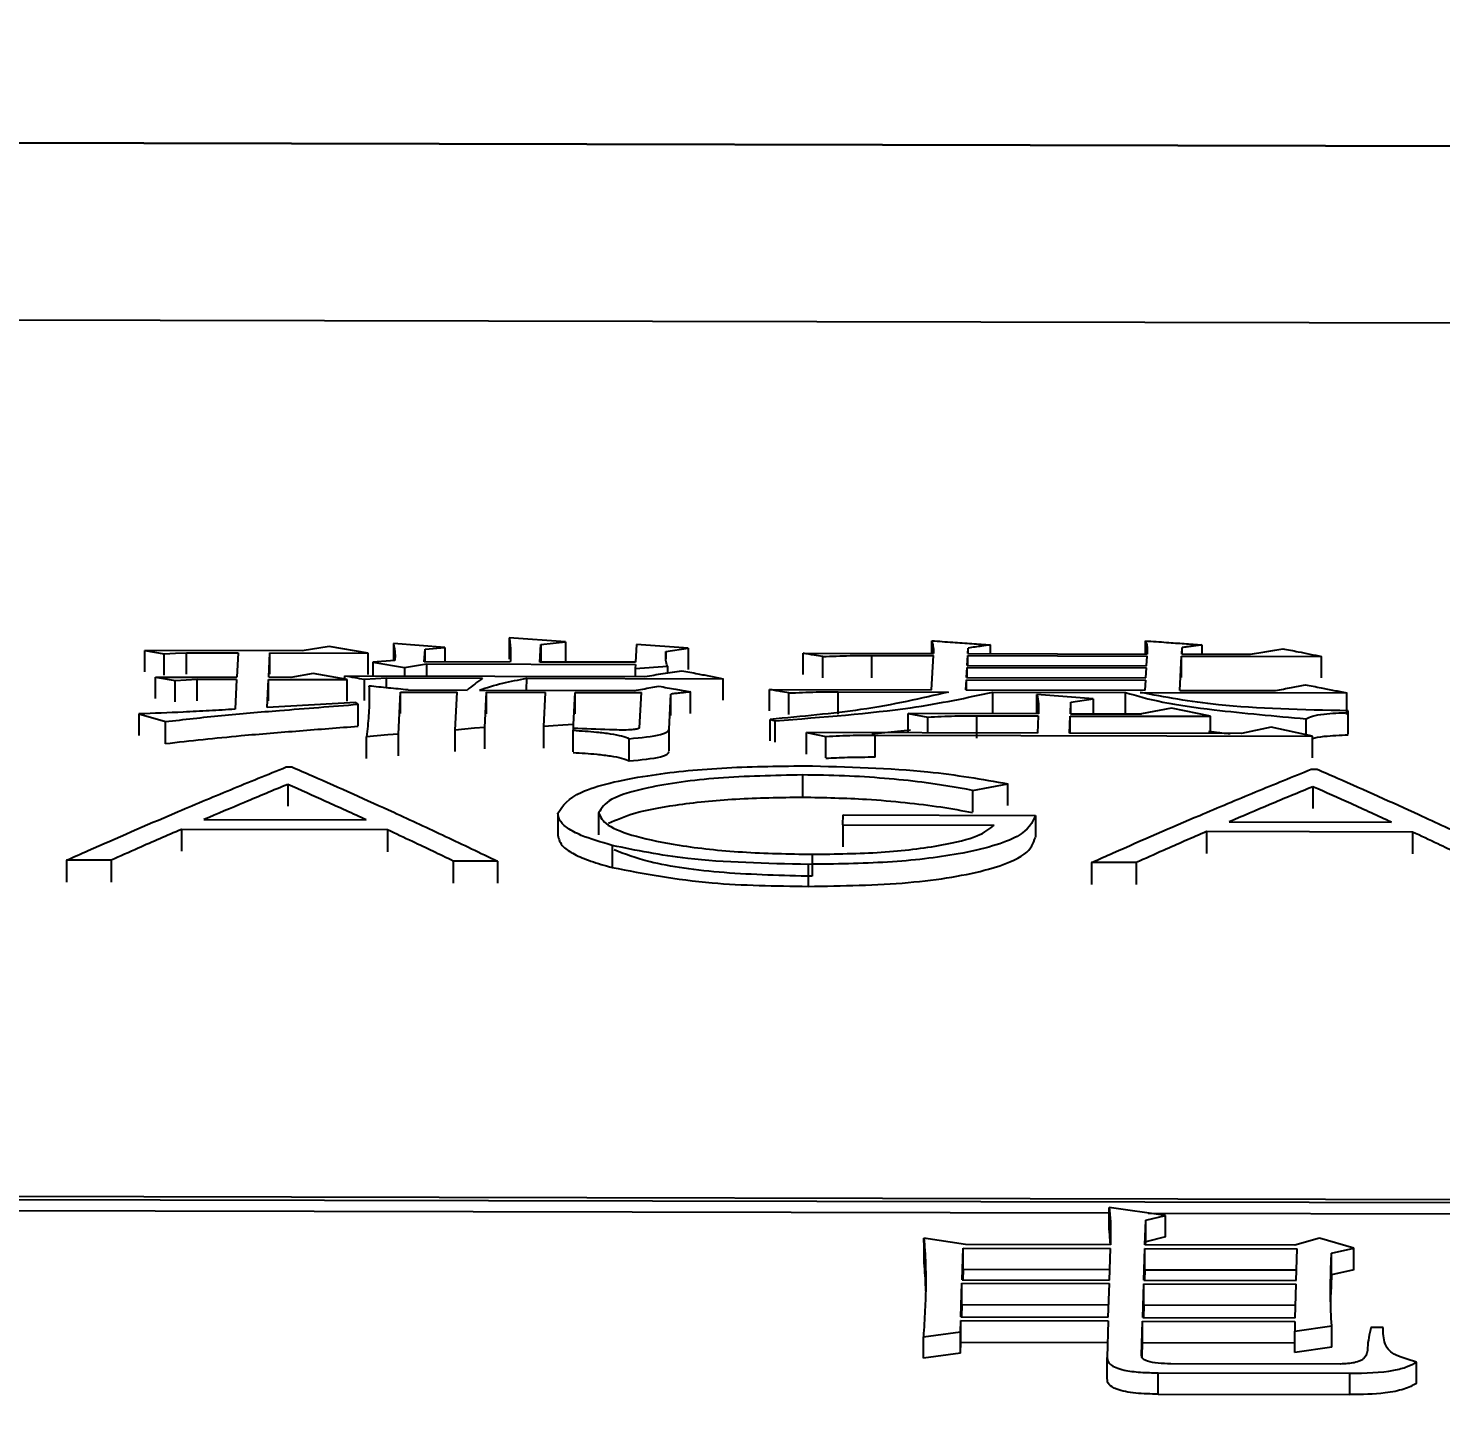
# Model space of a CAD drawing. Header units: millimetres. Extents: x 2312 to 3992, y 755 to 1943.
# Drawn here: x 2751.75 to 2757.35, y 1738.32 to 1743.78 of the extents above; entities that cross this region are included whole.
import ezdxf

# ---------------------------------------------------------------- set-up
doc = ezdxf.new("R2010")
doc.units = ezdxf.units.MM
doc.layers.add('标注', color=3, linetype='Continuous', lineweight=13)
doc.styles.add('SLDTEXTSTYLE1', font='txt.shx', dxfattribs={"width": 0.7, "bigfont": 'gbcbig.shx'})
doc.dimstyles.new('SLDDIMSTYLE12$0', dxfattribs={"dimtxt": 12, "dimasz": 10, "dimexe": 0, "dimexo": 0.0625, "dimgap": 0.875, "dimtad": 1, "dimdec": 1, "dimlfac": 1.8, "dimrnd": 1e-09, "dimzin": 12, "dimdsep": 46, "dimtxsty": 'SLDTEXTSTYLE1', "dimcen": 0.09, "dimdle": 8.16, "dimclrd": 3, "dimclre": 3, "dimadec": 0, "dimazin": 3, "dimtfac": 1, "dimtdec": 1, "dimtofl": 0, "dimtmove": 0, "dimatfit": 3, "dimfxl": 0, "dimfrac": 2, "dimtolj": 1, "dimlwd": 5, "dimlwe": 5, "dimarcsym": 0})

# ---------------------------------------------------------------- blocks, each defined once
blk = doc.blocks.new('*D45')
at = {"layer": 'Defpoints', "color": 0, "transparency": 16777216}
for p in [(2923.8087, 1855.6408), (2923.8087, 1839.6737), (2684.6011, 1694.1345)]:
    blk.add_point(p, dxfattribs=at)
at = {"layer": '标注', "color": 3, "lineweight": 5, "transparency": 16777216}
blk.add_line((2684.6011, 1694.197), (2684.6011, 1855.6408), dxfattribs=at)
at = {"layer": '标注', "color": 3, "linetype": 'Continuous', "lineweight": 5, "transparency": 16777216}
for p, q in [((2694.6011, 1855.6408), (2913.8087, 1855.6408)), ((2923.8087, 1839.7362), (2923.8087, 1855.6408))]:
    blk.add_line(p, q, dxfattribs=at)
at = {"layer": '标注', "color": 3, "transparency": 16777216}
for points in [[(2694.6011, 1857.3075), (2694.6011, 1853.9742), (2684.6011, 1855.6408)], [(2913.8087, 1857.3075), (2913.8087, 1853.9742), (2923.8087, 1855.6408)]]:
    blk.add_solid(points, dxfattribs=at)
at = {"layer": '标注', "color": 0, "transparency": 16777216, "insert": (2804.2049, 1867.9444), "char_height": 10, "attachment_point": 5, "style": 'SLDTEXTSTYLE1'}
blk.add_mtext('\\A1;{\\H2.28571x;290}', dxfattribs=at)

msp = doc.modelspace()

# ---------------------------------------------------------------- linework, layer by layer
at = {"color": 7, "linetype": 'Continuous', "lineweight": 25}
for p, q in [((2781.8569, 1743.2603), (2732.3594, 1743.3661)), ((2735.9592, 1743.3584), (2776.4571, 1743.2718)), ((2735.9577, 1742.6576), (2776.3561, 1742.5712)), ((2752.2135, 1741.2281), (2752.2136, 1741.3125)), ((2752.2136, 1741.3125), (2752.2907, 1741.2995)), ((2752.8366, 1741.3111), (2752.2136, 1741.3125)), ((2752.9447, 1741.3284), (2752.8366, 1741.3111)), ((2753.099, 1741.3025), (2752.9447, 1741.3284)), ((2753.402, 1741.3242), (2753.1985, 1741.3405)), ((2753.1985, 1741.3405), (2753.1985, 1741.2728)), ((2753.321, 1741.2681), (2753.3238, 1741.318)), ((2753.3238, 1741.318), (2753.402, 1741.3242)), ((2753.3238, 1741.2681), (2753.3238, 1741.318)), ((2753.6574, 1741.363), (2753.6573, 1741.2788)), ((2753.8804, 1741.3469), (2753.6574, 1741.363)), ((2753.7786, 1741.2671), (2753.7824, 1741.3361)), ((2753.7824, 1741.3361), (2753.8804, 1741.3469)), ((2754.1622, 1741.3368), (2754.1583, 1741.2663)), ((2754.3658, 1741.3221), (2754.1622, 1741.3368)), ((2754.2775, 1741.3096), (2754.3658, 1741.3221)), ((2755.4745, 1741.3005), (2755.4758, 1741.3228)), ((2755.4758, 1741.3005), (2755.4758, 1741.3228)), ((2755.5641, 1741.3003), (2755.5641, 1741.3353)), ((2756.1784, 1741.299), (2756.1784, 1741.3512)), ((2756.3215, 1741.2987), (2756.3229, 1741.3242)), ((2756.3229, 1741.2987), (2756.3229, 1741.3242)), ((2756.4014, 1741.335), (2756.4014, 1741.2985)), ((2752.2907, 1741.215), (2752.2907, 1741.2995)), ((2752.3786, 1741.3041), (2752.583, 1741.3037)), ((2752.583, 1741.3037), (2752.5778, 1741.207)), ((2752.7044, 1741.2067), (2752.7096, 1741.3034)), ((2752.7096, 1741.3034), (2753.099, 1741.3025)), ((2753.2045, 1741.2732), (2753.1165, 1741.2669)), ((2753.1165, 1741.2669), (2753.2419, 1741.2453)), ((2753.2419, 1741.2453), (2753.3303, 1741.2599)), ((2753.6618, 1741.2673), (2753.321, 1741.2681)), ((2753.3303, 1741.2599), (2753.3303, 1741.212)), ((2753.3303, 1741.2599), (2754.1578, 1741.2581)), ((2754.1583, 1741.2663), (2753.7786, 1741.2671)), ((2754.1578, 1741.2581), (2754.1569, 1741.2417)), ((2754.2775, 1741.3096), (2754.2775, 1741.2794)), ((2754.8223, 1741.302), (2755.3382, 1741.3008)), ((2754.8223, 1741.2175), (2754.8223, 1741.302)), ((2754.8994, 1741.2044), (2754.8995, 1741.2889)), ((2755.0944, 1741.2933), (2755.3378, 1741.2928)), ((2755.0944, 1741.2049), (2755.0944, 1741.2933)), ((2755.3305, 1741.157), (2755.3378, 1741.2928)), ((2755.472, 1741.2536), (2755.4741, 1741.2925)), ((2755.4741, 1741.2925), (2756.1848, 1741.2909)), ((2755.4745, 1741.3005), (2756.1852, 1741.299)), ((2756.1826, 1741.252), (2756.1848, 1741.2909)), ((2756.3138, 1741.1549), (2756.321, 1741.2906)), ((2756.321, 1741.2906), (2756.8759, 1741.2894)), ((2756.3215, 1741.2987), (2756.5941, 1741.2981)), ((2752.2565, 1741.1228), (2752.2566, 1741.2077)), ((2752.2566, 1741.2077), (2752.3337, 1741.1941)), ((2752.2566, 1741.2077), (2752.5778, 1741.207)), ((2752.4216, 1741.1989), (2752.5774, 1741.1986)), ((2752.5774, 1741.1986), (2752.5712, 1741.08)), ((2752.792, 1741.2065), (2752.7044, 1741.2067)), ((2752.8804, 1741.2213), (2752.792, 1741.2065)), ((2753.0154, 1741.1976), (2752.8804, 1741.2213)), ((2753.0065, 1741.2127), (2754.1942, 1741.2101)), ((2753.0065, 1741.1992), (2753.0065, 1741.2127)), ((2753.1716, 1741.204), (2753.5512, 1741.2032)), ((2753.1716, 1741.1651), (2753.1716, 1741.204)), ((2753.2419, 1741.2453), (2753.2419, 1741.2122)), ((2753.7265, 1741.1554), (2753.7266, 1741.2028)), ((2753.7266, 1741.2028), (2754.5053, 1741.2011)), ((2754.1569, 1741.2417), (2754.284, 1741.2513)), ((2754.1569, 1741.2417), (2754.1569, 1741.2102)), ((2754.284, 1741.2513), (2754.284, 1741.2241)), ((2755.4694, 1741.2056), (2755.4715, 1741.2454)), ((2755.4694, 1741.2056), (2756.1801, 1741.2041)), ((2755.4715, 1741.2454), (2756.1822, 1741.2438)), ((2755.4715, 1741.2056), (2755.4715, 1741.2454)), ((2755.472, 1741.2536), (2756.1826, 1741.252)), ((2756.1801, 1741.2041), (2756.1822, 1741.2438)), ((2752.3337, 1741.1092), (2752.3337, 1741.1941)), ((2752.6982, 1741.0867), (2752.7039, 1741.1983)), ((2752.7039, 1741.1983), (2753.0154, 1741.1976)), ((2752.7039, 1741.1134), (2752.7039, 1741.1983)), ((2753.0154, 1741.1127), (2753.0154, 1741.1976)), ((2753.2187, 1740.9818), (2753.227, 1741.148)), ((2753.227, 1741.148), (2753.451, 1741.1475)), ((2753.2567, 1741.1565), (2753.4903, 1741.1559)), ((2753.4434, 1740.9977), (2753.451, 1741.1475)), ((2753.539, 1741.1558), (2754.1523, 1741.1545)), ((2753.5608, 1741.0083), (2753.5678, 1741.1472)), ((2753.5678, 1741.1472), (2753.8014, 1741.1467)), ((2753.7946, 1741.0114), (2753.8014, 1741.1467)), ((2753.9119, 1741.0201), (2753.9182, 1741.1465)), ((2753.9182, 1741.1465), (2754.1811, 1741.1459)), ((2754.1741, 1741.0069), (2754.1811, 1741.1459)), ((2754.688, 1741.1584), (2755.3305, 1741.157)), ((2754.688, 1741.0734), (2754.688, 1741.1584)), ((2754.7652, 1741.0595), (2754.7652, 1741.1446)), ((2754.9601, 1741.061), (2754.9602, 1741.1493)), ((2754.9602, 1741.1493), (2755.3982, 1741.1483)), ((2755.4668, 1741.1567), (2755.469, 1741.1973)), ((2755.4668, 1741.1567), (2756.1775, 1741.1552)), ((2755.4689, 1741.1567), (2755.469, 1741.1973)), ((2755.469, 1741.1973), (2756.1796, 1741.1957)), ((2755.5734, 1741.0629), (2755.5734, 1741.148)), ((2755.5734, 1741.148), (2756.0992, 1741.1468)), ((2756.0992, 1741.0617), (2756.0992, 1741.1468)), ((2756.1576, 1741.1467), (2756.9753, 1741.1449)), ((2756.1775, 1741.1552), (2756.1796, 1741.1957)), ((2756.3138, 1741.1549), (2756.6934, 1741.154)), ((2753.0497, 1741.1069), (2752.6982, 1741.0867)), ((2753.0591, 1741.0999), (2753.0497, 1741.1069)), ((2753.059, 1741.0146), (2753.0591, 1741.0999)), ((2754.2906, 1741.0013), (2754.2976, 1741.1405)), ((2755.9713, 1741.1213), (2755.7483, 1741.139)), ((2755.8806, 1741.0621), (2755.8829, 1741.1076)), ((2755.8829, 1741.1076), (2755.9713, 1741.1213)), ((2755.8829, 1741.0621), (2755.8829, 1741.1076)), ((2752.1906, 1741.0614), (2752.2958, 1741.031)), ((2754.7109, 1740.949), (2754.7109, 1741.0345)), ((2755.2381, 1741.0635), (2755.3153, 1741.0492)), ((2755.7541, 1741.0624), (2755.2381, 1741.0635)), ((2755.2381, 1740.9865), (2755.2381, 1741.0635)), ((2755.3153, 1740.9863), (2755.3153, 1741.0492)), ((2755.5103, 1741.0541), (2755.7536, 1741.0535)), ((2755.5103, 1740.9659), (2755.5103, 1741.0541)), ((2755.7536, 1741.0535), (2755.7503, 1740.9854)), ((2755.8768, 1740.9851), (2755.8802, 1741.0533)), ((2755.8802, 1741.0533), (2756.4351, 1741.0521)), ((2755.8802, 1740.9851), (2755.8802, 1741.0533)), ((2755.8806, 1741.0621), (2756.163, 1741.0615)), ((2756.2809, 1741.0841), (2756.163, 1741.0615)), ((2756.4351, 1741.0521), (2756.2809, 1741.0841)), ((2756.981, 1740.9814), (2756.9811, 1741.0668)), ((2756.9811, 1741.0668), (2756.9814, 1741.0738)), ((2756.9814, 1740.9884), (2756.9814, 1741.0738)), ((2753.4434, 1740.912), (2753.4434, 1740.9977)), ((2753.7946, 1740.9257), (2753.7946, 1741.0114)), ((2753.9111, 1741.0039), (2753.9107, 1740.9967)), ((2753.9107, 1740.911), (2753.9107, 1740.9967)), ((2753.9118, 1741.0039), (2753.9119, 1741.0201)), ((2754.2906, 1740.9156), (2754.2906, 1741.0013)), ((2754.8352, 1740.9017), (2754.8352, 1740.9874)), ((2754.8352, 1740.9874), (2754.9123, 1740.9727)), ((2755.7503, 1740.9854), (2754.8352, 1740.9874)), ((2755.0943, 1740.9833), (2755.2469, 1740.998)), ((2755.1073, 1740.8897), (2755.1073, 1740.9777)), ((2755.1073, 1740.9777), (2756.8402, 1740.9739)), ((2756.5583, 1740.9836), (2755.8768, 1740.9851)), ((2756.6763, 1741.0087), (2756.5583, 1740.9836)), ((2756.8402, 1740.9739), (2756.6763, 1741.0087)), ((2753.0916, 1740.8854), (2753.0916, 1740.9712)), ((2754.133, 1740.8776), (2754.133, 1740.9634)), ((2754.9123, 1740.8869), (2754.9123, 1740.9727)), ((2752.7737, 1740.8515), (2752.7968, 1740.8514)), ((2754.8197, 1740.8198), (2754.8197, 1740.732)), ((2756.8351, 1740.8426), (2756.8581, 1740.8425)), ((2752.7803, 1740.7821), (2752.7803, 1740.6956)), ((2755.4927, 1740.7586), (2755.6323, 1740.7846)), ((2755.6323, 1740.6981), (2755.6323, 1740.7846)), ((2756.8416, 1740.7732), (2756.8416, 1740.6867)), ((2752.4481, 1740.6426), (2753.0913, 1740.6412)), ((2753.8501, 1740.6684), (2753.8501, 1740.5808)), ((2754.0117, 1740.6695), (2754.0117, 1740.5819)), ((2754.9789, 1740.6226), (2754.9806, 1740.661)), ((2754.9806, 1740.661), (2755.7421, 1740.6593)), ((2755.7421, 1740.6593), (2755.7421, 1740.5725)), ((2753.1747, 1740.6024), (2752.3588, 1740.6041)), ((2754.9789, 1740.6226), (2755.5789, 1740.6213)), ((2754.9789, 1740.6226), (2754.9789, 1740.5351)), ((2757.236, 1740.5934), (2756.4201, 1740.5952)), ((2756.5094, 1740.6337), (2757.1526, 1740.6323)), ((2754.0652, 1740.5404), (2754.0653, 1740.453)), ((2752.0799, 1740.4814), (2751.9035, 1740.4817)), ((2753.6111, 1740.478), (2753.4356, 1740.4784)), ((2753.4356, 1740.4784), (2753.4356, 1740.3911)), ((2754.8578, 1740.5052), (2754.8578, 1740.4179)), ((2756.1412, 1740.4724), (2755.9649, 1740.4728)), ((2754.842, 1740.4652), (2754.8421, 1740.3779)), ((2770.6115, 1739.1071), (2750.8278, 1739.1505)), ((2770.5661, 1739.0946), (2750.8724, 1739.1378)), ((2750.8725, 1739.095), (2756.0347, 1739.0837)), ((2756.2576, 1739.0739), (2756.0347, 1739.1048)), ((2756.1791, 1739.0547), (2756.2576, 1739.0739)), ((2756.1892, 1739.0834), (2758.9842, 1739.0772)), ((2756.176, 1738.9569), (2756.1791, 1739.0547)), ((2756.1792, 1738.9693), (2756.1791, 1739.0547)), ((2755.4653, 1738.9584), (2755.3006, 1738.9841)), ((2756.1788, 1738.9569), (2756.1792, 1738.9693)), ((2756.2577, 1738.9885), (2756.1792, 1738.9693)), ((2756.8681, 1738.9834), (2756.7698, 1738.9556)), ((2757.0031, 1738.9438), (2756.8681, 1738.9834)), ((2755.4513, 1738.8192), (2755.4552, 1738.9444)), ((2755.4552, 1738.9444), (2756.0393, 1738.9431)), ((2756.0397, 1738.9572), (2755.4653, 1738.9584)), ((2756.0354, 1738.8179), (2756.0393, 1738.9431)), ((2756.1717, 1738.8176), (2756.1756, 1738.9428)), ((2756.1756, 1738.9428), (2756.7791, 1738.9415)), ((2756.7698, 1738.9556), (2756.176, 1738.9569)), ((2756.7753, 1738.8163), (2756.7791, 1738.9415)), ((2756.9149, 1738.9242), (2757.0031, 1738.9438)), ((2756.915, 1738.8391), (2756.9149, 1738.9242)), ((2755.4553, 1738.8592), (2755.454, 1738.8192)), ((2756.0366, 1738.8579), (2755.4553, 1738.8592)), ((2756.1757, 1738.8576), (2756.1744, 1738.8176)), ((2756.7765, 1738.8563), (2756.1757, 1738.8576)), ((2757.0032, 1738.8586), (2756.915, 1738.8391)), ((2755.4468, 1738.6715), (2755.4508, 1738.8049)), ((2755.4508, 1738.8049), (2756.035, 1738.8036)), ((2755.4513, 1738.8192), (2756.0354, 1738.8179)), ((2756.0309, 1738.6702), (2756.035, 1738.8036)), ((2756.1672, 1738.6699), (2756.1712, 1738.8033)), ((2756.1712, 1738.8033), (2756.7748, 1738.802)), ((2756.1717, 1738.8176), (2756.7753, 1738.8163)), ((2756.7708, 1738.6686), (2756.7748, 1738.802)), ((2756.9125, 1738.7229), (2756.9127, 1738.7607)), ((2755.451, 1738.7199), (2755.4495, 1738.6715)), ((2756.0324, 1738.7186), (2755.451, 1738.7199)), ((2756.1714, 1738.7183), (2756.1699, 1738.6699)), ((2756.7722, 1738.717), (2756.1714, 1738.7183)), ((2755.445, 1738.6127), (2755.4464, 1738.6568)), ((2755.4464, 1738.6568), (2756.0305, 1738.6555)), ((2755.4465, 1738.572), (2755.4464, 1738.6568)), ((2755.4468, 1738.6715), (2756.0309, 1738.6702)), ((2756.0305, 1738.6555), (2756.0262, 1738.5106)), ((2756.1627, 1738.5192), (2756.1668, 1738.6552)), ((2756.1668, 1738.6552), (2756.7703, 1738.6539)), ((2756.1672, 1738.6699), (2756.7708, 1738.6686)), ((2756.7703, 1738.6539), (2756.7692, 1738.6157)), ((2756.7692, 1738.6157), (2756.9158, 1738.636)), ((2757.1201, 1738.6297), (2757.0714, 1738.6298)), ((2755.2984, 1738.5924), (2755.445, 1738.6127)), ((2755.2985, 1738.5077), (2755.2984, 1738.5924)), ((2755.4452, 1738.528), (2755.4465, 1738.572)), ((2755.4465, 1738.572), (2756.0279, 1738.5707)), ((2756.1651, 1738.5126), (2756.1669, 1738.5704)), ((2756.1669, 1738.5704), (2756.7692, 1738.5691)), ((2756.7693, 1738.531), (2756.7692, 1738.6157)), ((2755.4452, 1738.528), (2755.2985, 1738.5077)), ((2756.9159, 1738.5512), (2756.7693, 1738.531)), ((2756.0263, 1738.426), (2756.0262, 1738.5106)), ((2756.9505, 1738.4846), (2756.2786, 1738.4861)), ((2757.2525, 1738.4084), (2757.2523, 1738.4929)), ((2756.2288, 1738.4502), (2756.9882, 1738.4485)), ((2756.229, 1738.3657), (2756.2288, 1738.4502)), ((2756.9883, 1738.364), (2756.9882, 1738.4485)), ((2756.229, 1738.3657), (2756.9883, 1738.364))]:
    msp.add_line(p, q, dxfattribs=at)
at = {"color": 7, "linetype": 'Continuous', "lineweight": 25, "flags": 128}
for points in [[(2753.402, 1741.3242), (2753.402, 1741.2747), (2753.402, 1741.2679)], [(2753.7824, 1741.3361), (2753.7824, 1741.2865), (2753.7824, 1741.2671)], [(2753.8804, 1741.3469), (2753.8804, 1741.2973), (2753.8803, 1741.2669)], [(2754.3658, 1741.3221), (2754.3658, 1741.2725), (2754.3658, 1741.2377)], [(2755.3313, 1741.3008), (2755.3313, 1741.3126), (2755.3313, 1741.3515)], [(2752.2907, 1741.2995), (2752.3347, 1741.3018), (2752.3786, 1741.3041)], [(2752.3786, 1741.2197), (2752.3786, 1741.2652), (2752.3786, 1741.3041)], [(2752.7096, 1741.2189), (2752.7096, 1741.2645), (2752.7096, 1741.3034)], [(2753.099, 1741.2181), (2753.099, 1741.2636), (2753.099, 1741.3025)], [(2753.1165, 1741.2669), (2753.1165, 1741.2174), (2753.1165, 1741.2125)], [(2756.321, 1741.2061), (2756.321, 1741.2517), (2756.321, 1741.2906)], [(2756.8759, 1741.2049), (2756.8759, 1741.2505), (2756.8759, 1741.2894)], [(2752.3337, 1741.1941), (2752.3777, 1741.1965), (2752.4216, 1741.1989)], [(2752.4216, 1741.114), (2752.4216, 1741.1601), (2752.4216, 1741.1989)], [(2753.0837, 1741.1992), (2753.1276, 1741.2016), (2753.1716, 1741.204)], [(2753.0837, 1741.1143), (2753.0837, 1741.1603), (2753.0837, 1741.1992)], [(2754.5052, 1741.1162), (2754.5053, 1741.1622), (2754.5053, 1741.2011)], [(2753.227, 1741.0629), (2753.227, 1741.1091), (2753.227, 1741.148)], [(2753.5678, 1741.0621), (2753.5678, 1741.1084), (2753.5678, 1741.1472)], [(2753.9182, 1741.0614), (2753.9182, 1741.1076), (2753.9182, 1741.1465)], [(2754.3759, 1741.0638), (2754.376, 1741.11), (2754.376, 1741.1489)], [(2756.9753, 1741.0598), (2756.9753, 1741.106), (2756.9753, 1741.1449)], [(2754.2976, 1741.0554), (2754.2976, 1741.1016), (2754.2976, 1741.1405)], [(2755.7482, 1741.0624), (2755.7482, 1741.1002), (2755.7483, 1741.139)], [(2755.9713, 1741.1213), (2755.9713, 1741.0719), (2755.9713, 1741.0619)], [(2752.1906, 1741.0614), (2752.1906, 1741.012), (2752.1906, 1740.9759)], [(2754.6917, 1740.9544), (2754.6917, 1740.9838), (2754.6917, 1741.0118), (2754.6917, 1741.0399)], [(2754.6917, 1741.0399), (2754.7013, 1741.0372), (2754.7109, 1741.0345)], [(2756.4351, 1740.9839), (2756.4351, 1741.0133), (2756.4351, 1741.0521)], [(2756.8143, 1740.9794), (2756.8143, 1741.0035), (2756.8143, 1741.0423)], [(2753.2187, 1740.9818), (2753.177, 1740.9783), (2753.1343, 1740.9748), (2753.0916, 1740.9712)], [(2753.2187, 1740.8961), (2753.2187, 1740.9431), (2753.2187, 1740.9818)], [(2753.5608, 1741.0083), (2753.5195, 1741.0046), (2753.4815, 1741.0011), (2753.4434, 1740.9977)], [(2753.5608, 1740.9226), (2753.5608, 1740.9695), (2753.5608, 1741.0083)], [(2753.9119, 1741.0201), (2753.8696, 1741.017), (2753.8321, 1741.0142), (2753.7946, 1741.0114)], [(2756.8402, 1740.8881), (2756.8402, 1740.9352), (2756.8402, 1740.9739)], [(2755.4927, 1740.7586), (2755.4927, 1740.7148), (2755.4927, 1740.6721)], [(2752.3588, 1740.6041), (2752.3588, 1740.5551), (2752.3588, 1740.5172)], [(2753.1747, 1740.6024), (2753.1747, 1740.5534), (2753.1747, 1740.5154)], [(2756.4201, 1740.5952), (2756.4201, 1740.5462), (2756.4201, 1740.5082)], [(2757.236, 1740.5934), (2757.2361, 1740.5444), (2757.2361, 1740.5065)], [(2751.9035, 1740.4817), (2751.9036, 1740.4328), (2751.9036, 1740.3945)], [(2752.0799, 1740.4814), (2752.0799, 1740.4324), (2752.0799, 1740.3941)], [(2753.6111, 1740.478), (2753.6112, 1740.4291), (2753.6112, 1740.3908)], [(2755.9649, 1740.4728), (2755.9649, 1740.4239), (2755.9649, 1740.3855)], [(2756.1412, 1740.4724), (2756.1412, 1740.4235), (2756.1412, 1740.3852)], [(2756.0347, 1739.0193), (2756.0347, 1739.0672), (2756.0347, 1739.1048)], [(2756.2577, 1738.9885), (2756.2576, 1739.0363), (2756.2576, 1739.0739)], [(2755.3007, 1738.8988), (2755.3007, 1738.9466), (2755.3006, 1738.9841)], [(2755.4553, 1738.8592), (2755.4552, 1738.9069), (2755.4552, 1738.9444)], [(2756.1757, 1738.8576), (2756.1756, 1738.9053), (2756.1756, 1738.9428)], [(2757.0032, 1738.8586), (2757.0032, 1738.9063), (2757.0031, 1738.9438)], [(2755.451, 1738.7199), (2755.4509, 1738.7675), (2755.4508, 1738.8049)], [(2756.1714, 1738.7183), (2756.1713, 1738.7659), (2756.1712, 1738.8033)], [(2756.1669, 1738.5704), (2756.1668, 1738.6179), (2756.1668, 1738.6552)], [(2756.9159, 1738.5512), (2756.9159, 1738.5987), (2756.9158, 1738.636)], [(2755.4452, 1738.528), (2755.4451, 1738.5754), (2755.445, 1738.6127)]]:
    msp.add_lwpolyline(points, dxfattribs=at)
at = {"color": 7, "linetype": 'Continuous', "lineweight": 25}
for points, knots in [([(2753.1985, 1741.3405), (2753.1998, 1741.3342), (2753.2025, 1741.3215), (2753.2056, 1741.2991), (2753.2049, 1741.2829), (2753.2045, 1741.2732)], [0, 0, 0, 0, 0.2861489, 0.5723084, 1, 1, 1, 1]), ([(2753.6574, 1741.363), (2753.6599, 1741.3453), (2753.6635, 1741.3207), (2753.6629, 1741.2886), (2753.6621, 1741.2744), (2753.6618, 1741.2673)], [0, 0, 0, 0, 0.564619, 0.782302, 1, 1, 1, 1]), ([(2755.3313, 1741.3515), (2755.3329, 1741.3461), (2755.336, 1741.3351), (2755.3381, 1741.3182), (2755.3382, 1741.3066), (2755.3382, 1741.3008)], [0, 0, 0, 0, 0.321675, 0.660766, 1, 1, 1, 1]), ([(2755.3313, 1741.3515), (2755.3593, 1741.3496), (2755.4121, 1741.3459), (2755.4897, 1741.3405), (2755.5393, 1741.337), (2755.5641, 1741.3353)], [0, 0, 0, 0, 0.360698, 0.680349, 1, 1, 1, 1]), ([(2755.5641, 1741.3353), (2755.5523, 1741.3336), (2755.5317, 1741.3307), (2755.5022, 1741.3266), (2755.4846, 1741.3241), (2755.4758, 1741.3228)], [0, 0, 0, 0, 0.401179, 0.70059, 1, 1, 1, 1]), ([(2756.1784, 1741.3512), (2756.1801, 1741.3458), (2756.1836, 1741.3344), (2756.1854, 1741.317), (2756.1853, 1741.305), (2756.1852, 1741.299)], [0, 0, 0, 0, 0.316553, 0.658188, 1, 1, 1, 1]), ([(2756.1784, 1741.3512), (2756.2062, 1741.3492), (2756.2573, 1741.3455), (2756.3316, 1741.3401), (2756.3782, 1741.3367), (2756.4014, 1741.335)], [0, 0, 0, 0, 0.3743389, 0.6871694, 1, 1, 1, 1]), ([(2756.4014, 1741.335), (2756.3949, 1741.3341), (2756.3818, 1741.3323), (2756.3622, 1741.3296), (2756.3425, 1741.3269), (2756.3294, 1741.3251), (2756.3229, 1741.3242)], [0, 0, 0, 0, 0.25, 0.5, 0.75, 1, 1, 1, 1]), ([(2756.5941, 1741.2981), (2756.605, 1741.3), (2756.6267, 1741.3037), (2756.6693, 1741.3111), (2756.701, 1741.3165), (2756.7219, 1741.3201)], [0, 0, 0, 0, 0.255424, 0.510847, 1, 1, 1, 1]), ([(2756.7219, 1741.3201), (2756.7422, 1741.3161), (2756.778, 1741.309), (2756.8293, 1741.2988), (2756.8604, 1741.2925), (2756.8759, 1741.2894)], [0, 0, 0, 0, 0.394939, 0.697469, 1, 1, 1, 1]), ([(2754.284, 1741.2513), (2754.2816, 1741.2586), (2754.2772, 1741.272), (2754.2772, 1741.2915), (2754.2774, 1741.3035), (2754.2775, 1741.3096)], [0, 0, 0, 0, 0.3726554, 0.6862937, 1, 1, 1, 1]), ([(2754.8995, 1741.2889), (2754.8884, 1741.2908), (2754.87, 1741.2939), (2754.8443, 1741.2983), (2754.8296, 1741.3007), (2754.8223, 1741.302)], [0, 0, 0, 0, 0.429626, 0.714813, 1, 1, 1, 1]), ([(2754.8995, 1741.2889), (2754.9353, 1741.2905), (2754.9995, 1741.2932), (2755.0654, 1741.2933), (2755.0944, 1741.2933)], [0, 0, 0, 0, 0.558776, 1, 1, 1, 1]), ([(2755.4741, 1741.2536), (2755.4741, 1741.2536), (2755.4741, 1741.2665), (2755.4741, 1741.2795), (2755.4741, 1741.2925)], [0, 0, 0, 0, 0.00028, 1, 1, 1, 1]), ([(2753.0065, 1741.2127), (2753.0194, 1741.2105), (2753.0451, 1741.2059), (2753.0708, 1741.2014), (2753.0837, 1741.1992)], [0, 0, 0, 0, 0.5, 1, 1, 1, 1]), ([(2753.5512, 1741.2032), (2753.5411, 1741.1953), (2753.5208, 1741.1797), (2753.5005, 1741.1639), (2753.4903, 1741.1559)], [0, 0, 0, 0, 0.5, 1, 1, 1, 1]), ([(2753.539, 1741.1558), (2753.5678, 1741.1655), (2753.6198, 1741.1829), (2753.6937, 1741.1967), (2753.7266, 1741.2028)], [0, 0, 0, 0, 0.555977, 1, 1, 1, 1]), ([(2754.1942, 1741.2101), (2754.2187, 1741.2139), (2754.2555, 1741.2197), (2754.3046, 1741.2273), (2754.3292, 1741.2311), (2754.3415, 1741.233)], [0, 0, 0, 0, 0.4999999, 0.7499999, 1, 1, 1, 1]), ([(2754.3415, 1741.233), (2754.3624, 1741.229), (2754.4002, 1741.2216), (2754.4548, 1741.211), (2754.4884, 1741.2044), (2754.5053, 1741.2011)], [0, 0, 0, 0, 0.383557, 0.691778, 1, 1, 1, 1]), ([(2753.1017, 1741.1721), (2753.1021, 1741.1601), (2753.1031, 1741.1217), (2753.102, 1741.0553), (2753.0951, 1740.9992), (2753.0916, 1740.9712)], [0, 0, 0, 0, 0.185325, 0.592598, 1, 1, 1, 1]), ([(2753.2567, 1741.1565), (2753.2309, 1741.1591), (2753.1792, 1741.1643), (2753.1276, 1741.1695), (2753.1017, 1741.1721)], [0, 0, 0, 0, 0.5, 1, 1, 1, 1]), ([(2754.1523, 1741.1545), (2754.1636, 1741.1564), (2754.1856, 1741.1602), (2754.2183, 1741.1658), (2754.2398, 1741.1695), (2754.2506, 1741.1713)], [0, 0, 0, 0, 0.343705, 0.671852, 1, 1, 1, 1]), ([(2754.2506, 1741.1713), (2754.2616, 1741.1693), (2754.2837, 1741.1654), (2754.3255, 1741.1579), (2754.3563, 1741.1524), (2754.376, 1741.1489)], [0, 0, 0, 0, 0.264385, 0.52877, 1, 1, 1, 1]), ([(2754.376, 1741.1489), (2754.3694, 1741.1482), (2754.3564, 1741.1468), (2754.3368, 1741.1447), (2754.3172, 1741.1426), (2754.3042, 1741.1412), (2754.2976, 1741.1405)], [0, 0, 0, 0, 0.25, 0.5, 0.75, 1, 1, 1, 1]), ([(2754.7652, 1741.1446), (2754.7541, 1741.1466), (2754.7357, 1741.1499), (2754.71, 1741.1545), (2754.6954, 1741.1571), (2754.688, 1741.1584)], [0, 0, 0, 0, 0.429626, 0.714813, 1, 1, 1, 1]), ([(2755.3982, 1741.1483), (2755.2901, 1741.123), (2755.0937, 1741.0769), (2754.8164, 1741.0513), (2754.6917, 1741.0399)], [0, 0, 0, 0, 0.550543, 1, 1, 1, 1]), ([(2754.7109, 1741.0345), (2754.8997, 1741.0489), (2755.2322, 1741.0744), (2755.4705, 1741.1258), (2755.5734, 1741.148)], [0, 0, 0, 0, 0.567865, 1, 1, 1, 1]), ([(2754.7652, 1741.1446), (2754.8011, 1741.1462), (2754.8653, 1741.1491), (2754.9311, 1741.1492), (2754.9602, 1741.1493)], [0, 0, 0, 0, 0.558776, 1, 1, 1, 1]), ([(2756.0992, 1741.1468), (2756.1449, 1741.1333), (2756.2379, 1741.106), (2756.49, 1741.0712), (2756.6908, 1741.0533), (2756.8143, 1741.0423)], [0, 0, 0, 0, 0.27123, 0.55147, 1, 1, 1, 1]), ([(2756.9814, 1741.0738), (2756.8006, 1741.0779), (2756.4837, 1741.0852), (2756.2555, 1741.1282), (2756.1576, 1741.1467)], [0, 0, 0, 0, 0.570799, 1, 1, 1, 1]), ([(2756.6934, 1741.154), (2756.7039, 1741.1561), (2756.7248, 1741.1603), (2756.7642, 1741.1681), (2756.7931, 1741.1738), (2756.8115, 1741.1775)], [0, 0, 0, 0, 0.265769, 0.531539, 1, 1, 1, 1]), ([(2756.8115, 1741.1775), (2756.8324, 1741.1734), (2756.8702, 1741.1659), (2756.9248, 1741.155), (2756.9585, 1741.1482), (2756.9753, 1741.1449)], [0, 0, 0, 0, 0.383557, 0.691778, 1, 1, 1, 1]), ([(2752.2958, 1741.031), (2752.3689, 1741.0395), (2752.5144, 1741.0564), (2752.7737, 1741.0775), (2752.9551, 1741.0918), (2753.0591, 1741.0999)], [0, 0, 0, 0, 0.301042, 0.599686, 1, 1, 1, 1]), ([(2755.7483, 1741.139), (2755.7507, 1741.1264), (2755.7543, 1741.1075), (2755.7545, 1741.0819), (2755.7542, 1741.0689), (2755.7541, 1741.0624)], [0, 0, 0, 0, 0.49791, 0.748942, 1, 1, 1, 1]), ([(2752.5712, 1741.08), (2752.5372, 1741.078), (2752.4691, 1741.0741), (2752.3427, 1741.0675), (2752.2493, 1741.0637), (2752.1906, 1741.0614)], [0, 0, 0, 0, 0.270979, 0.541984, 1, 1, 1, 1]), ([(2752.2958, 1740.9429), (2752.2958, 1740.9502), (2752.2958, 1740.9649), (2752.2958, 1740.9869), (2752.2958, 1741.0089), (2752.2958, 1741.0236), (2752.2958, 1741.031)], [0, 0, 0, 0, 0.25, 0.5, 0.75, 1, 1, 1, 1]), ([(2755.3153, 1741.0492), (2755.3512, 1741.0509), (2755.4154, 1741.0539), (2755.4812, 1741.054), (2755.5103, 1741.0541)], [0, 0, 0, 0, 0.558776, 1, 1, 1, 1]), ([(2756.8143, 1741.0423), (2756.8216, 1741.0461), (2756.8364, 1741.0536), (2756.8948, 1741.0635), (2756.948, 1741.0655), (2756.9811, 1741.0668)], [0, 0, 0, 0, 0.267956, 0.545955, 1, 1, 1, 1]), ([(2753.059, 1741.0117), (2752.9814, 1741.0057), (2752.8262, 1740.9936), (2752.5666, 1740.9729), (2752.3946, 1740.9538), (2752.2958, 1740.9429)], [0, 0, 0, 0, 0.298754, 0.597528, 1, 1, 1, 1]), ([(2753.9107, 1740.9967), (2753.9424, 1740.9947), (2753.9943, 1740.9914), (2754.0586, 1740.9834), (2754.1052, 1740.9747), (2754.1238, 1740.9671), (2754.133, 1740.9634)], [0, 0, 0, 0, 0.349246, 0.5716, 0.788819, 1, 1, 1, 1]), ([(2754.1741, 1741.0069), (2754.173, 1741.006), (2754.1708, 1741.0041), (2754.1623, 1741.0013), (2754.1483, 1740.9991), (2754.112, 1740.9968), (2754.0309, 1741.0002), (2753.9586, 1741.0025), (2753.9111, 1741.0039)], [0, 0, 0, 0, 0.049473, 0.100249, 0.163161, 0.228643, 0.492157, 1, 1, 1, 1]), ([(2754.133, 1740.9634), (2754.1795, 1740.9678), (2754.2434, 1740.9738), (2754.287, 1740.9899), (2754.2894, 1740.9975), (2754.2906, 1741.0013)], [0, 0, 0, 0, 0.573768, 0.788652, 1, 1, 1, 1]), ([(2754.9123, 1740.9727), (2754.9482, 1740.9744), (2755.0124, 1740.9775), (2755.0783, 1740.9776), (2755.1073, 1740.9777)], [0, 0, 0, 0, 0.558776, 1, 1, 1, 1]), ([(2756.4279, 1740.9933), (2756.4352, 1740.9921), (2756.4611, 1740.9881), (2756.4919, 1740.9855), (2756.514, 1740.9837)], [0, 0, 0, 0, 0.280226, 1, 1, 1, 1]), ([(2756.8395, 1740.9645), (2756.8398, 1740.9646), (2756.8489, 1740.9684), (2756.8967, 1740.9751), (2756.9488, 1740.9773), (2756.981, 1740.9786)], [0, 0, 0, 0, 0.01012, 0.385919, 1, 1, 1, 1]), ([(2753.9107, 1740.9086), (2753.9424, 1740.9066), (2753.9943, 1740.9034), (2754.0586, 1740.8954), (2754.1052, 1740.8867), (2754.1238, 1740.8791), (2754.133, 1740.8754)], [0, 0, 0, 0, 0.349364, 0.571747, 0.788931, 1, 1, 1, 1]), ([(2754.133, 1740.8754), (2754.1795, 1740.8797), (2754.2434, 1740.8857), (2754.287, 1740.9019), (2754.2894, 1740.9094), (2754.2906, 1740.9132)], [0, 0, 0, 0, 0.573965, 0.788779, 1, 1, 1, 1]), ([(2755.1073, 1740.8897), (2755.0703, 1740.8895), (2755.0044, 1740.8893), (2754.9404, 1740.8861), (2754.9123, 1740.8846)], [0, 0, 0, 0, 0.5611539, 1, 1, 1, 1]), ([(2751.9035, 1740.4817), (2751.9321, 1740.4945), (2752.0747, 1740.5581), (2752.2911, 1740.6519), (2752.5526, 1740.7618), (2752.7, 1740.8216), (2752.7737, 1740.8515)], [0, 0, 0, 0, 0.098362, 0.491816, 0.745904, 1, 1, 1, 1]), ([(2752.7968, 1740.8514), (2752.8237, 1740.8397), (2752.958, 1740.7812), (2753.1608, 1740.69), (2753.4054, 1740.5766), (2753.5426, 1740.5109), (2753.6111, 1740.478)], [0, 0, 0, 0, 0.098937, 0.494691, 0.747341, 1, 1, 1, 1]), ([(2753.8501, 1740.6684), (2753.8698, 1740.6974), (2753.91, 1740.7566), (2754.176, 1740.8181), (2754.4966, 1740.8516), (2754.716, 1740.8545), (2754.8268, 1740.856)], [0, 0, 0, 0, 0.265843, 0.541814, 0.768515, 1, 1, 1, 1]), ([(2754.8197, 1740.8198), (2754.7063, 1740.8174), (2754.4828, 1740.8126), (2754.2148, 1740.7759), (2754.0458, 1740.7254), (2754.023, 1740.6879), (2754.0117, 1740.6695)], [0, 0, 0, 0, 0.292544, 0.576714, 0.79136, 1, 1, 1, 1]), ([(2755.4927, 1740.7586), (2755.428, 1740.7702), (2755.3208, 1740.7894), (2755.1443, 1740.8066), (2754.9858, 1740.8174), (2754.8752, 1740.819), (2754.8197, 1740.8198)], [0, 0, 0, 0, 0.333451, 0.553529, 0.776015, 1, 1, 1, 1]), ([(2754.8268, 1740.856), (2754.9969, 1740.8517), (2755.2973, 1740.8442), (2755.5309, 1740.8026), (2755.6323, 1740.7846)], [0, 0, 0, 0, 0.566039, 1, 1, 1, 1]), ([(2755.9649, 1740.4728), (2755.9934, 1740.4856), (2756.1361, 1740.5492), (2756.3524, 1740.643), (2756.6139, 1740.7529), (2756.7614, 1740.8127), (2756.8351, 1740.8426)], [0, 0, 0, 0, 0.098362, 0.491816, 0.745904, 1, 1, 1, 1]), ([(2756.8581, 1740.8425), (2756.885, 1740.8308), (2757.0193, 1740.7723), (2757.2221, 1740.6811), (2757.4667, 1740.5677), (2757.6039, 1740.5019), (2757.6725, 1740.4691)], [0, 0, 0, 0, 0.098938, 0.494691, 0.747342, 1, 1, 1, 1]), ([(2752.7803, 1740.7821), (2752.7518, 1740.7704), (2752.6947, 1740.7468), (2752.584, 1740.7005), (2752.5018, 1740.6655), (2752.4481, 1740.6426)], [0, 0, 0, 0, 0.257523, 0.515045, 1, 1, 1, 1]), ([(2753.0913, 1740.6412), (2753.0645, 1740.6536), (2753.0107, 1740.6783), (2752.9071, 1740.7255), (2752.8303, 1740.7598), (2752.7803, 1740.7821)], [0, 0, 0, 0, 0.259, 0.5179999, 1, 1, 1, 1]), ([(2756.8416, 1740.7732), (2756.8131, 1740.7614), (2756.7561, 1740.7379), (2756.6453, 1740.6916), (2756.5631, 1740.6566), (2756.5094, 1740.6337)], [0, 0, 0, 0, 0.257523, 0.515046, 1, 1, 1, 1]), ([(2757.1526, 1740.6323), (2757.1258, 1740.6446), (2757.0721, 1740.6694), (2756.9684, 1740.7166), (2756.8916, 1740.7509), (2756.8416, 1740.7732)], [0, 0, 0, 0, 0.259, 0.518, 1, 1, 1, 1]), ([(2754.051, 1740.628), (2754.0822, 1740.6421), (2754.1457, 1740.6708), (2754.3244, 1740.7041), (2754.5533, 1740.7277), (2754.7304, 1740.7306), (2754.8197, 1740.732)], [0, 0, 0, 0, 0.217755, 0.444339, 0.719666, 1, 1, 1, 1]), ([(2754.8197, 1740.732), (2754.9052, 1740.7301), (2755.0454, 1740.7271), (2755.227, 1740.7112), (2755.3696, 1740.6939), (2755.4519, 1740.6785), (2755.4927, 1740.6709)], [0, 0, 0, 0, 0.345092, 0.566429, 0.784872, 1, 1, 1, 1]), ([(2754.0653, 1740.5404), (2754.0212, 1740.5533), (2753.949, 1740.5743), (2753.8867, 1740.6084), (2753.8543, 1740.6382), (2753.8515, 1740.6583), (2753.8501, 1740.6684)], [0, 0, 0, 0, 0.345897, 0.56582, 0.783468, 1, 1, 1, 1]), ([(2754.0117, 1740.6695), (2754.0192, 1740.653), (2754.0344, 1740.6195), (2754.1548, 1740.5744), (2754.3369, 1740.5368), (2754.5794, 1740.5105), (2754.7644, 1740.507), (2754.8578, 1740.5052)], [0, 0, 0, 0, 0.17641, 0.357023, 0.543457, 0.769767, 1, 1, 1, 1]), ([(2755.7421, 1740.6593), (2755.7294, 1740.6308), (2755.7035, 1740.5731), (2755.4673, 1740.505), (2755.1586, 1740.4692), (2754.9484, 1740.4666), (2754.842, 1740.4652)], [0, 0, 0, 0, 0.266609, 0.541253, 0.767903, 1, 1, 1, 1]), ([(2752.3588, 1740.6041), (2752.3302, 1740.5918), (2752.2732, 1740.567), (2752.1802, 1740.5261), (2752.1158, 1740.4974), (2752.0799, 1740.4814)], [0, 0, 0, 0, 0.306888, 0.613776, 1, 1, 1, 1]), ([(2753.4356, 1740.4784), (2753.4087, 1740.4913), (2753.355, 1740.5172), (2753.2681, 1740.5585), (2753.208, 1740.5867), (2753.1747, 1740.6024)], [0, 0, 0, 0, 0.308724, 0.617449, 1, 1, 1, 1]), ([(2754.8578, 1740.5052), (2754.9504, 1740.5065), (2755.1334, 1740.5091), (2755.3617, 1740.5368), (2755.5237, 1740.5758), (2755.5607, 1740.6063), (2755.5789, 1740.6213)], [0, 0, 0, 0, 0.291409, 0.575877, 0.791468, 1, 1, 1, 1]), ([(2756.4201, 1740.5952), (2756.3916, 1740.5828), (2756.3345, 1740.5581), (2756.2415, 1740.5172), (2756.1771, 1740.4884), (2756.1412, 1740.4724)], [0, 0, 0, 0, 0.306888, 0.613776, 1, 1, 1, 1]), ([(2757.4969, 1740.4695), (2757.47, 1740.4824), (2757.4164, 1740.5082), (2757.3294, 1740.5496), (2757.2693, 1740.5778), (2757.236, 1740.5934)], [0, 0, 0, 0, 0.308725, 0.617449, 1, 1, 1, 1]), ([(2753.8501, 1740.5808), (2753.8539, 1740.5652), (2753.8601, 1740.5395), (2753.9133, 1740.5051), (2753.9778, 1740.4774), (2754.036, 1740.4612), (2754.0653, 1740.453)], [0, 0, 0, 0, 0.334427, 0.553161, 0.774843, 1, 1, 1, 1]), ([(2754.842, 1740.4652), (2754.6752, 1740.4687), (2754.3814, 1740.4749), (2754.1606, 1740.5207), (2754.0652, 1740.5404)], [0, 0, 0, 0, 0.5679656, 1, 1, 1, 1]), ([(2754.8421, 1740.3779), (2754.9775, 1740.3802), (2755.2432, 1740.3845), (2755.5546, 1740.4366), (2755.7176, 1740.5048), (2755.734, 1740.5495), (2755.7421, 1740.5717)], [0, 0, 0, 0, 0.294217, 0.577173, 0.790464, 1, 1, 1, 1]), ([(2754.8578, 1740.4179), (2754.7399, 1740.4208), (2754.5073, 1740.4265), (2754.2196, 1740.4661), (2754.116, 1740.5058), (2754.0728, 1740.5223)], [0, 0, 0, 0, 0.375124, 0.739538, 1, 1, 1, 1]), ([(2754.0653, 1740.453), (2754.1912, 1740.4287), (2754.4198, 1740.3845), (2754.7111, 1740.38), (2754.8421, 1740.3779)], [0, 0, 0, 0, 0.550752, 1, 1, 1, 1]), ([(2756.0347, 1739.1048), (2756.0365, 1739.0848), (2756.0398, 1739.0504), (2756.0404, 1739.0011), (2756.0399, 1738.9718), (2756.0397, 1738.9572)], [0, 0, 0, 0, 0.409367, 0.704665, 1, 1, 1, 1]), ([(2756.0391, 1738.9572), (2756.0388, 1738.9634), (2756.038, 1738.9842), (2756.0361, 1739.0049), (2756.0347, 1739.0193)], [0, 0, 0, 0, 0.299607, 1, 1, 1, 1]), ([(2755.3006, 1738.9841), (2755.3021, 1738.964), (2755.3063, 1738.904), (2755.3093, 1738.8087), (2755.305, 1738.6982), (2755.3006, 1738.6277), (2755.2984, 1738.5924)], [0, 0, 0, 0, 0.15718, 0.471558, 0.735761, 1, 1, 1, 1]), ([(2756.9158, 1738.636), (2756.9139, 1738.675), (2756.9105, 1738.7432), (2756.9118, 1738.8391), (2756.9139, 1738.8959), (2756.9149, 1738.9242)], [0, 0, 0, 0, 0.3999772, 0.6999737, 1, 1, 1, 1]), ([(2755.3079, 1738.7736), (2755.3077, 1738.7813), (2755.3067, 1738.8236), (2755.3034, 1738.865), (2755.3007, 1738.8988)], [0, 0, 0, 0, 0.182252, 1, 1, 1, 1]), ([(2756.915, 1738.8391), (2756.9143, 1738.8204), (2756.9134, 1738.7942), (2756.9129, 1738.7678), (2756.9128, 1738.7603)], [0, 0, 0, 0, 0.714892, 1, 1, 1, 1]), ([(2757.0714, 1738.6298), (2757.0653, 1738.6033), (2757.056, 1738.563), (2757.0575, 1738.5171), (2757.0308, 1738.4974), (2757.0001, 1738.4875), (2756.9698, 1738.4858), (2756.9505, 1738.4846)], [0, 0, 0, 0, 0.492457, 0.749115, 0.8144, 0.881569, 1, 1, 1, 1]), ([(2757.2523, 1738.4929), (2757.2183, 1738.5025), (2757.1516, 1738.5212), (2757.1197, 1738.5728), (2757.1199, 1738.6081), (2757.1201, 1738.6297)], [0, 0, 0, 0, 0.288496, 0.565526, 1, 1, 1, 1]), ([(2756.2786, 1738.4861), (2756.2617, 1738.4864), (2756.2284, 1738.487), (2756.1855, 1738.4942), (2756.1643, 1738.5068), (2756.1632, 1738.5151), (2756.1627, 1738.5192)], [0, 0, 0, 0, 0.2940713, 0.578452, 0.7913806, 1, 1, 1, 1]), ([(2756.0262, 1738.5106), (2756.0277, 1738.5011), (2756.0309, 1738.482), (2756.0858, 1738.4599), (2756.1582, 1738.4513), (2756.2052, 1738.4506), (2756.2288, 1738.4502)], [0, 0, 0, 0, 0.265821, 0.539796, 0.768083, 1, 1, 1, 1]), ([(2756.9882, 1738.4485), (2757.0495, 1738.4494), (2757.1341, 1738.4506), (2757.2168, 1738.4738), (2757.2406, 1738.4866), (2757.2523, 1738.4929)], [0, 0, 0, 0, 0.570964, 0.788299, 1, 1, 1, 1]), ([(2756.229, 1738.3657), (2756.1988, 1738.3662), (2756.1396, 1738.3673), (2756.0644, 1738.3812), (2756.0291, 1738.4039), (2756.0272, 1738.4186), (2756.0263, 1738.426)], [0, 0, 0, 0, 0.294552, 0.578478, 0.791117, 1, 1, 1, 1]), ([(2757.2525, 1738.4084), (2757.2371, 1738.4003), (2757.2058, 1738.3839), (2757.1126, 1738.3651), (2757.0358, 1738.3644), (2756.9883, 1738.364)], [0, 0, 0, 0, 0.269096, 0.547722, 1, 1, 1, 1])]:
    msp.add_open_spline(points, degree=3, knots=knots, dxfattribs=at)

# ---------------------------------------------------------------- dimensions: what is measured, and where the dimension line sits
at = {"layer": '标注'}
dim = msp.add_linear_dim(base=(2923.8087, 1855.6408), p1=(2684.6011, 1694.1345), p2=(2923.8087, 1839.6737), text='{\\H2.28571x;290}', dimstyle='SLDDIMSTYLE12$0', override={"dimtxt": 10, "dimtdec": 3, "dimtzin": 0}, dxfattribs=at)
dim.commit()
dim.dimension.update_dxf_attribs({"geometry": '*D45', "text_midpoint": (2804.2049, 1855.6408), "dimtype": 160})

doc.saveas('drawing.dxf')
